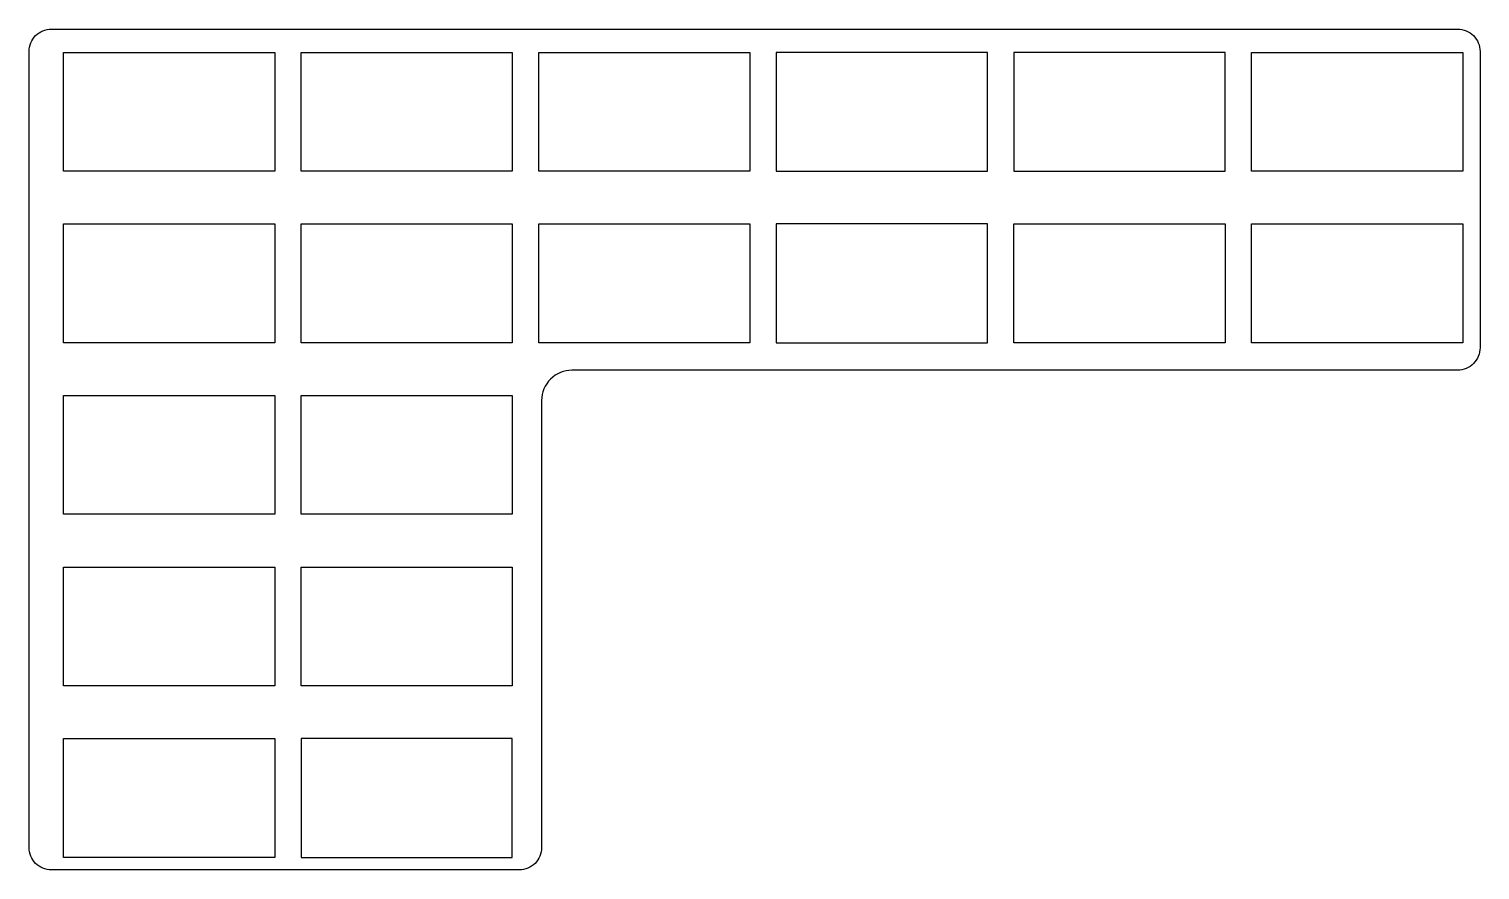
# Model space of a CAD drawing. Header units: millimetres. Extents: x -61 to 49, y -59 to 5.
import ezdxf

# ---------------------------------------------------------------- set-up
doc = ezdxf.new("R2010")
doc.units = ezdxf.units.MM
doc.layers.get('0').update_dxf_attribs({"linetype": 'CONTINUOUS'})

msp = doc.modelspace()

# ---------------------------------------------------------------- linework, layer by layer
for p, q in [((-4.23, 3.33), (-4.23, -5.67)), ((11.77, 3.33), (-4.23, 3.33)), ((11.77, -5.67), (11.77, 3.33)), ((13.77, 3.33), (13.77, -5.67)), ((29.77, 3.33), (13.77, 3.33)), ((29.77, -5.67), (29.77, 3.33)), ((-4.23, -5.67), (11.77, -5.67)), ((13.77, -5.67), (29.77, -5.67)), ((11.77, -9.67), (-4.23, -9.67)), ((-4.23, -9.67), (-4.23, -18.67)), ((11.77, -18.67), (11.77, -9.67)), ((-4.23, -18.67), (11.77, -18.67)), ((-40.23, -48.67), (-40.23, -57.67)), ((-24.23, -48.67), (-40.23, -48.67)), ((-24.23, -57.67), (-24.23, -48.67)), ((-40.23, -57.67), (-24.23, -57.67))]:
    msp.add_line(p, q)
msp.add_lwpolyline([(47.38, 5.1, -0.414214), (49.08, 3.4), (49.08, -19.05, -0.414214), (47.38, -20.75), (-19.71, -20.75, 0.414214), (-22.01, -23.05), (-22.01, -56.92, -0.414214), (-23.71, -58.62), (-59.14, -58.62, -0.414214), (-60.84, -56.92), (-60.84, 3.4, -0.414214), (-59.14, 5.1)], format="xyb", close=True)
for points in [[(-42.23, 3.33), (-42.23, -5.67), (-58.23, -5.67), (-58.23, 3.33)], [(-24.23, 3.33), (-24.23, -5.67), (-40.23, -5.67), (-40.23, 3.33)], [(-22.23, -5.67), (-22.23, 3.33), (-6.23, 3.33), (-6.23, -5.67)], [(47.77, -5.67), (31.77, -5.67), (31.77, 3.33), (47.77, 3.33)], [(-42.23, -18.67), (-58.23, -18.67), (-58.23, -9.67), (-42.23, -9.67)], [(-40.23, -18.67), (-40.23, -9.67), (-24.23, -9.67), (-24.23, -18.67)], [(-6.23, -18.67), (-22.23, -18.67), (-22.23, -9.67), (-6.23, -9.67)], [(13.77, -9.67), (29.77, -9.67), (29.77, -18.67), (13.77, -18.67)], [(31.77, -9.67), (47.77, -9.67), (47.77, -18.67), (31.77, -18.67)], [(-42.23, -22.67), (-42.23, -31.67), (-58.23, -31.67), (-58.23, -22.67)], [(-40.23, -31.67), (-40.23, -22.67), (-24.23, -22.67), (-24.23, -31.67)], [(-42.23, -44.67), (-58.23, -44.67), (-58.23, -35.67), (-42.23, -35.67)], [(-24.23, -35.67), (-24.23, -44.67), (-40.23, -44.67), (-40.23, -35.67)], [(-42.23, -48.67), (-42.23, -57.67), (-58.23, -57.67), (-58.23, -48.67)]]:
    msp.add_lwpolyline(points, close=True)

doc.saveas('drawing.dxf')
